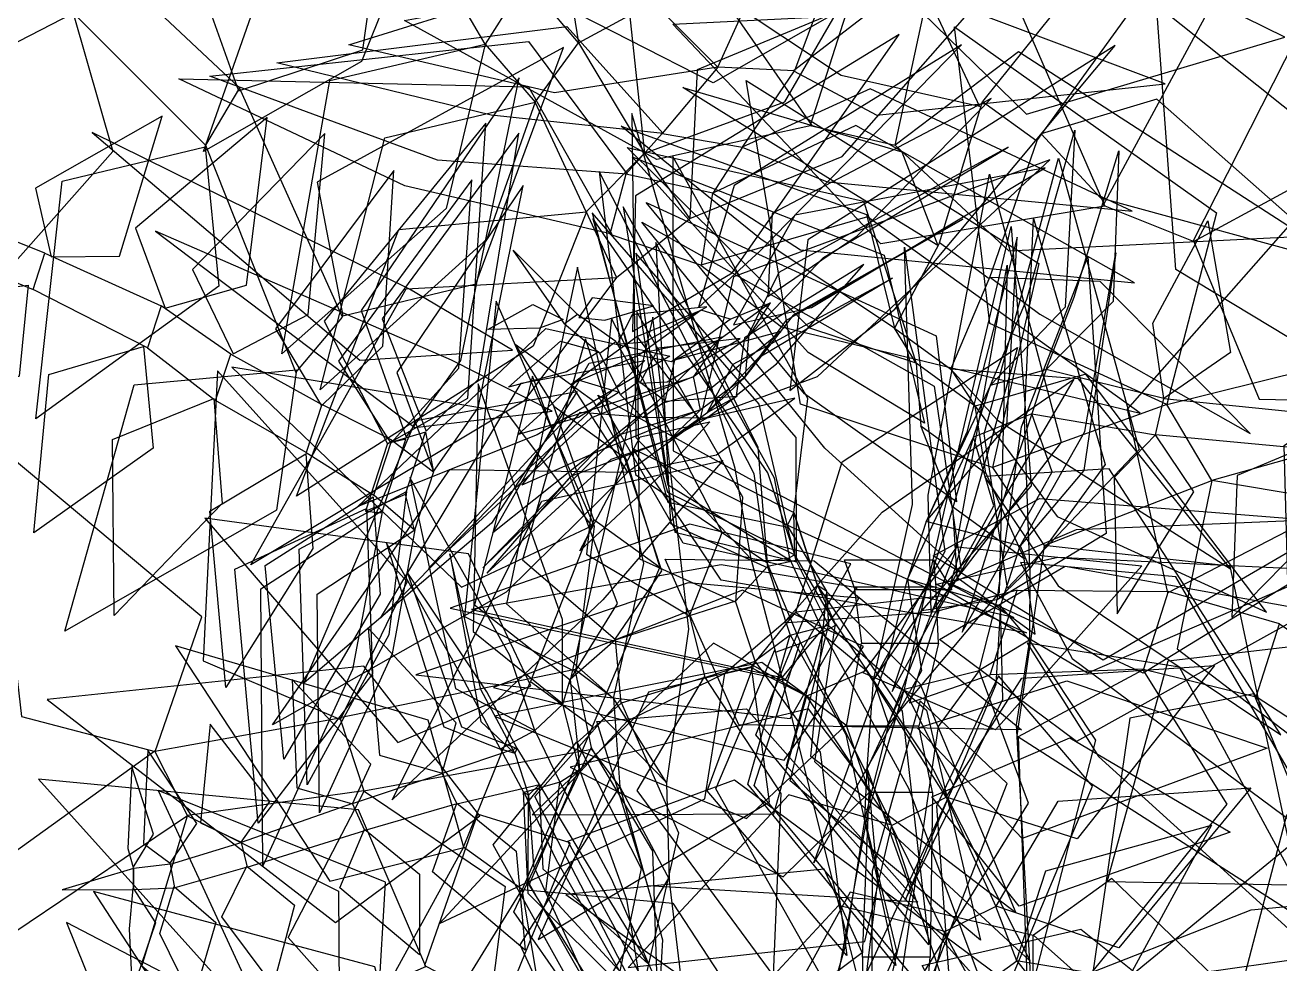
# Model space of a CAD drawing. Extents: x -0.264 to 0.275, y -0.288 to 0.275.
# Drawn here: x -0.00277 to 0.00411, y -0.0048 to 0.00036 of the extents above; entities that cross this region are included whole.
import ezdxf

# ---------------------------------------------------------------- set-up
doc = ezdxf.new("R2010")
doc.units = 0
doc.linetypes.add('LEAF_G', pattern=[10000, 10000, 0])
doc.layers.get('0').update_dxf_attribs({"linetype": 'CONTINUOUS'})

# ---------------------------------------------------------------- blocks, each defined once
blk = doc.blocks.new('12ZPLT15_LEAF')
at = {"color": 3, "linetype": 'BYBLOCK'}
blk.add_3dface([(-0.0308, 0.0192, 238.5559), (-0.6565, -0.157, 239.154), (0.0133, 0.0192, 240.7128), (0.6002, -0.157, 239.1074)], dxfattribs=at)
at = {"color": 3, "linetype": 'LEAF_G'}
blk.add_3dface([(-0.0308, 0.0192, 238.1157), (-0.6475, -0.201, 237.2794), (0.0133, 0.0192, 235.9588), (0.63, -0.201, 237.4114)], dxfattribs=at)

msp = doc.modelspace()

# ---------------------------------------------------------------- linework, layer by layer
at = {"color": 3, "linetype": 'LEAF_G'}
for points in [[(-0.0000267, 0.0006034, 0.0046389), (-0.0002496, 0.0002521, 0.0047047), (-0.0006295, 0.0009055, 0.0056209), (-0.0003953, 0.0011639, 0.005547)], [(0.0024813, -0.0000624, 0.0137011), (0.0027798, -0.0002793, 0.0136578), (0.0035817, 0.0008318, 0.0147878), (0.0033378, 0.001009, 0.014816)], [(0.0031434, -0.0006319, 0.000956), (0.0036362, -0.0008299, 0.000956), (0.0044318, 0.0007401, 0.0016953), (0.0039688, 0.0008955, 0.0016953)], [(-0.0015978, 0.0000125, 0.0017797), (-0.0017834, -0.0003033, 0.0017797), (-0.0025096, 0.000424, 0.002523), (-0.002399, 0.0007642, 0.002523)], [(0.000026, -0.0000661, 0.0036373), (0.0002626, 0.0002595, 0.0036373), (-0.0000267, 0.0006034, 0.0046389), (-0.0002496, 0.0002521, 0.0047047)], [(0.0014481, 0.0001061, 0.0075001), (0.0010273, 0.0001259, 0.0075001), (0.0012073, 0.0005208, 0.0087892), (0.0016033, 0.0005208, 0.0087892)], [(0.0015354, -0.000194, 0.0006155), (0.0020006, -0.0003036, 0.0006155), (0.0021581, 0.000426, 0.0016606), (0.0017445, 0.0004617, 0.0016606)], [(0.0006249, -0.0003468, 0.0025024), (0.0003062, -0.0006691, 0.0024034), (0.000026, -0.0000661, 0.0036373), (0.0002626, 0.0002595, 0.0036373)], [(0.0007225, -0.0002378, 0.0059742), (0.0011633, -0.0003132, 0.0059742), (0.0014481, 0.0001061, 0.0075001), (0.0010273, 0.0001259, 0.0075001)], [(-0.0012886, -0.0015515, 0.0008017), (-0.0010325, -0.0012464, 0.0008017), (-0.0015978, 0.0000125, 0.0017797), (-0.0017834, -0.0003033, 0.0017797)], [(0.0025177, -0.0010366, 0.0118716), (0.0022445, -0.000838, 0.0119546), (0.0024813, -0.0000624, 0.0137011), (0.0027798, -0.0002793, 0.0136578)], [(0.0010004, -0.0005669, 0.0043354), (0.0005234, -0.0004619, 0.0043354), (0.0007225, -0.0002378, 0.0059742), (0.0011633, -0.0003132, 0.0059742)], [(0.0004711, -0.0010301, 0.0011026), (0.0008752, -0.0007048, 0.0012166), (0.0006249, -0.0003468, 0.0025024), (0.0003062, -0.0006691, 0.0024034)], [(0.0004349, -0.0007922, 0.0025941), (0.0009381, -0.000962, 0.0025941), (0.0010004, -0.0005669, 0.0043354), (0.0005234, -0.0004619, 0.0043354)], [(-0.0027307, -0.001095, 0.011427), (-0.0026662, -0.0008965, 0.011427), (-0.0035684, -0.000533, 0.0118622), (-0.0036318, -0.0007279, 0.0118622)], [(0.0002573, -0.0012324, 0.0203616), (0.000187, -0.0012835, 0.0203616), (-0.0000947, -0.0008799, 0.0207805), (0.0002573, -0.0012324, 0.0203616)], [(0.0019975, -0.0013081, 0.0102749), (0.0023071, -0.001533, 0.0101733), (0.0025177, -0.0010366, 0.0118716), (0.0022445, -0.000838, 0.0119546)], [(-0.0020275, -0.0011845, 0.0108081), (-0.0021024, -0.0014149, 0.0108081), (-0.0027307, -0.001095, 0.011427), (-0.0026662, -0.0008965, 0.011427)], [(0.0007745, -0.0014901, 0.0117848), (0.0010948, -0.0012573, 0.0117848), (0.0013174, -0.0011676, 0.0133067), (0.0010359, -0.001372, 0.0133067)], [(0.0013174, -0.0011676, 0.0133067), (0.0010359, -0.001372, 0.0133067), (0.000895, -0.0015728, 0.0148589), (0.0011955, -0.0013544, 0.0148589)], [(-0.0017283, -0.001704, 0.0101806), (-0.0016456, -0.0014496, 0.0101806), (-0.0020275, -0.0011845, 0.0108081), (-0.0021024, -0.0014149, 0.0108081)], [(0.00038, -0.001445, 0.0199819), (0.0004679, -0.0013811, 0.0199819), (0.0002573, -0.0012324, 0.0203616), (0.000187, -0.0012835, 0.0203616)], [(0.0002222, -0.0016156, 0.0074758), (0.000584, -0.0013527, 0.0074758), (0.0009357, -0.0012081, 0.010082), (0.0005949, -0.0014557, 0.010082)], [(0.0009357, -0.0012081, 0.010082), (0.0005949, -0.0014557, 0.010082), (0.0007745, -0.0014901, 0.0117848), (0.0010948, -0.0012573, 0.0117848)], [(0.0024407, -0.0017351, 0.0085502), (0.0021157, -0.001499, 0.0084235), (0.0019975, -0.0013081, 0.0102749), (0.0023071, -0.001533, 0.0101733)], [(0.0009289, -0.0018106, 0.0053394), (0.0005338, -0.0020977, 0.0053394), (0.0002222, -0.0016156, 0.0074758), (0.000584, -0.0013527, 0.0074758)], [(0.000895, -0.0015728, 0.0148589), (0.0011955, -0.0013544, 0.0148589), (0.0011774, -0.0015772, 0.0163552), (0.0009324, -0.0017552, 0.0163552)], [(0.0003454, -0.0017088, 0.0024456), (-0.0000843, -0.0013966, 0.0024456), (0.0001283, -0.0017357, 0.0042901), (0.0005234, -0.0020228, 0.0042901)], [(0.0005947, -0.0015998, 0.0195838), (0.0004942, -0.0016728, 0.0195838), (0.00038, -0.001445, 0.0199819), (0.0004679, -0.0013811, 0.0199819)], [(-0.0011456, -0.0017258, 0.0090316), (-0.0012316, -0.0019905, 0.0090316), (-0.0017283, -0.001704, 0.0101806), (-0.0016456, -0.0014496, 0.0101806)], [(0.0021419, -0.0018444, 0.0068421), (0.0024992, -0.0021039, 0.006913), (0.0024407, -0.0017351, 0.0085502), (0.0021157, -0.001499, 0.0084235)], [(0.0037389, -0.0021436, 0.0034111), (0.0034926, -0.0017257, 0.0033539), (0.0043978, -0.0015015, 0.0045365), (0.0046018, -0.0018995, 0.0045365)], [(0.0011774, -0.0015772, 0.0163552), (0.0009324, -0.0017552, 0.0163552), (0.0007617, -0.001921, 0.0173749), (0.0009727, -0.0017677, 0.0173749)], [(0.0024315, -0.0019056, 0.013584), (0.0025243, -0.0016201, 0.0135435), (0.0028305, -0.0015336, 0.0147185), (0.002751, -0.0017783, 0.0147618)], [(0.0028305, -0.0015336, 0.0147185), (0.002751, -0.0017783, 0.0147618), (0.0034299, -0.0018926, 0.015638), (0.0034761, -0.0016929, 0.015638)], [(0.0006138, -0.0017985, 0.0190799), (0.0007394, -0.0017073, 0.0190799), (0.0005947, -0.0015998, 0.0195838), (0.0004942, -0.0016728, 0.0195838)], [(0.0021716, -0.0023678, 0.0122459), (0.0020683, -0.0026858, 0.0122459), (0.0024315, -0.0019056, 0.013584), (0.0025243, -0.0016201, 0.0135435)], [(0.0010205, -0.0020032, 0.0031369), (0.0014501, -0.0016911, 0.0031369), (0.0009289, -0.0018106, 0.0053394), (0.0005338, -0.0020977, 0.0053394)], [(0.0011338, -0.0016814, 0.0183282), (0.000968, -0.0018019, 0.0183282), (0.0006138, -0.0017985, 0.0190799), (0.0007394, -0.0017073, 0.0190799)], [(0.0007617, -0.001921, 0.0173749), (0.0009727, -0.0017677, 0.0173749), (0.0011338, -0.0016814, 0.0183282), (0.000968, -0.0018019, 0.0183282)], [(0.0034299, -0.0018926, 0.015638), (0.0034761, -0.0016929, 0.015638), (0.0043143, -0.0017796, 0.0162108), (0.0042322, -0.0019675, 0.0162108)], [(-0.00086, -0.0022238, 0.0077997), (-0.0007621, -0.0019226, 0.0077997), (-0.0011456, -0.0017258, 0.0090316), (-0.0012316, -0.0019905, 0.0090316)], [(0.0001283, -0.0017357, 0.0042901), (0.0005234, -0.0020228, 0.0042901), (0.000709, -0.0026215, 0.0059753), (0.0003472, -0.0023586, 0.0059753)], [(0.0025349, -0.0020727, 0.0021807), (0.0028192, -0.0025001, 0.0023168), (0.0037389, -0.0021436, 0.0034111), (0.0034926, -0.0017257, 0.0033539)], [(0.0027086, -0.0025728, 0.005036), (0.0023169, -0.0022883, 0.0051001), (0.0021419, -0.0018444, 0.0068421), (0.0024992, -0.0021039, 0.006913)], [(-0.0007851, -0.0019402, 0.0040119), (-0.0009058, -0.0023118, 0.0040119), (-0.0006862, -0.0022191, 0.0051489), (-0.0005757, -0.0018789, 0.0051489)], [(-0.0008164, -0.0023204, 0.0024603), (-0.0006851, -0.0019163, 0.0024603), (-0.0007851, -0.0019402, 0.0040119), (-0.0009058, -0.0023118, 0.0040119)], [(-0.0005323, -0.0020953, 0.0063941), (-0.0006365, -0.0024158, 0.0063941), (-0.00086, -0.0022238, 0.0077997), (-0.0007621, -0.0019226, 0.0077997)], [(-0.0006862, -0.0022191, 0.0051489), (-0.0005757, -0.0018789, 0.0051489), (-0.0005323, -0.0020953, 0.0063941), (-0.0006365, -0.0024158, 0.0063941)], [(0.001575, -0.0027205, 0.0075048), (0.0014448, -0.0023199, 0.0075048), (0.001408, -0.0023899, 0.0085444), (0.001625, -0.002751, 0.0085444)], [(0.0016761, -0.0029379, 0.0066009), (0.001451, -0.0025514, 0.0066009), (0.0014448, -0.0023199, 0.0075048), (0.001575, -0.0027205, 0.0075048)], [(0.00234, -0.0026742, 0.0034533), (0.0027697, -0.0029864, 0.0034533), (0.0027086, -0.0025728, 0.005036), (0.0023169, -0.0022883, 0.0051001)], [(0.000709, -0.0026215, 0.0059753), (0.0003472, -0.0023586, 0.0059753), (-0.0000002, -0.0032461, 0.0072668), (0.0003406, -0.0034937, 0.0072668)], [(0.001408, -0.0023899, 0.0085444), (0.001625, -0.002751, 0.0085444), (0.0016349, -0.0029369, 0.0094783), (0.001458, -0.0025826, 0.0094783)], [(0.0025801, -0.0028314, 0.0107184), (0.002687, -0.0025023, 0.0107535), (0.0021716, -0.0023678, 0.0122459), (0.0020683, -0.0026858, 0.0122459)], [(0.0027397, -0.0026272, 0.0095679), (0.0027384, -0.0030203, 0.0095201), (0.0025801, -0.0028314, 0.0107184), (0.002687, -0.0025023, 0.0107535)], [(0.0013001, -0.0026166, 0.0103675), (0.0014248, -0.0029924, 0.0103675), (0.0012329, -0.0031359, 0.0113908), (0.0011249, -0.0028052, 0.0113908)], [(0.0012098, -0.0025716, 0.0036122), (0.0013448, -0.0030853, 0.0036122), (0.0014827, -0.0030374, 0.0047248), (0.0012952, -0.0025865, 0.0047248)], [(0.0014827, -0.0030374, 0.0047248), (0.0012952, -0.0025865, 0.0047248), (0.0014199, -0.0025672, 0.0056422), (0.001606, -0.0029739, 0.0056422)], [(0.0016349, -0.0029369, 0.0094783), (0.001458, -0.0025826, 0.0094783), (0.0013001, -0.0026166, 0.0103675), (0.0014248, -0.0029924, 0.0103675)], [(0.0014199, -0.0025672, 0.0056422), (0.001606, -0.0029739, 0.0056422), (0.0016761, -0.0029379, 0.0066009), (0.001451, -0.0025514, 0.0066009)], [(0.0017232, -0.0025796, 0.0051901), (0.0022116, -0.0025796, 0.0051901), (0.0022242, -0.0027299, 0.0073659), (0.001777, -0.0027299, 0.0073659)], [(0.0023124, -0.0027443, 0.003713), (0.0017813, -0.0027443, 0.003713), (0.0017232, -0.0025796, 0.0051901), (0.0022116, -0.0025796, 0.0051901)], [(0.002463, -0.0031859, 0.0081955), (0.002561, -0.0027981, 0.0083276), (0.0027397, -0.0026272, 0.0095679), (0.0027384, -0.0030203, 0.0095201)], [(0.0022242, -0.0027299, 0.0073659), (0.001777, -0.0027299, 0.0073659), (0.0018172, -0.0030359, 0.0095797), (0.0022385, -0.0030359, 0.0095797)], [(0.0022411, -0.0028588, 0.0013656), (0.0020791, -0.0033646, 0.0013656), (0.0025224, -0.0032099, 0.0031337), (0.0026713, -0.0027448, 0.0031337)], [(0.0025224, -0.0032099, 0.0031337), (0.0026713, -0.0027448, 0.0031337), (0.0034998, -0.0027531, 0.0046076), (0.0033635, -0.003179, 0.0046076)], [(0.0034998, -0.0027531, 0.0046076), (0.0033635, -0.003179, 0.0046076), (0.0039821, -0.0033311, 0.0055988), (0.0041106, -0.0029299, 0.0055988)], [(0.0012329, -0.0031359, 0.0113908), (0.0011249, -0.0028052, 0.0113908), (0.0008729, -0.0028871, 0.0121831), (0.0009563, -0.0032248, 0.0121831)], [(0.0021467, -0.0028587, 0.0063992), (0.0020499, -0.0032884, 0.0064766), (0.002463, -0.0031859, 0.0081955), (0.002561, -0.0027981, 0.0083276)], [(0.0008729, -0.0028871, 0.0121831), (0.0009563, -0.0032248, 0.0121831), (0.0004973, -0.0033651, 0.0130665), (0.0004659, -0.0030187, 0.0130665)], [(0.0013893, -0.002927, 0.0023651), (0.0010669, -0.0032037, 0.0023651), (0.001209, -0.0031698, 0.0035224), (0.0014557, -0.0028668, 0.0035224)], [(0.001209, -0.0031698, 0.0035224), (0.0014557, -0.0028668, 0.0035224), (0.0018445, -0.0031861, 0.0045945), (0.0015154, -0.0033266, 0.0045945)], [(0.0018482, -0.0037254, 0.0048586), (0.0018818, -0.0032394, 0.0048931), (0.0021467, -0.0028587, 0.0063992), (0.0020499, -0.0032884, 0.0064766)], [(0.0039821, -0.0033311, 0.0055988), (0.0041106, -0.0029299, 0.0055988), (0.0050389, -0.0035642, 0.0063192), (0.0049182, -0.0039413, 0.0063192)], [(0.0004973, -0.0033651, 0.0130665), (0.0004659, -0.0030187, 0.0130665), (0.0002173, -0.003236, 0.0138644), (0.0002558, -0.0035817, 0.0138644)], [(0.0018172, -0.0030359, 0.0095797), (0.0022385, -0.0030359, 0.0095797), (0.0021309, -0.003493, 0.0112355), (0.0017349, -0.003493, 0.0112355)], [(0.000336, -0.0036192, 0.0043888), (0.0002452, -0.0031812, 0.0043888), (-0.0010466, -0.0034466, 0.0054946), (-0.0009147, -0.0038467, 0.0054946)], [(0.0002173, -0.003236, 0.0138644), (0.0002558, -0.0035817, 0.0138644), (0.0002684, -0.0037307, 0.0145898), (0.0001768, -0.0033707, 0.0145898)], [(0.0004546, -0.0033386, 0.0029249), (0.0004903, -0.0038257, 0.0029249), (0.000336, -0.0036192, 0.0043888), (0.0002452, -0.0031812, 0.0043888)], [(0.0018445, -0.0031861, 0.0045945), (0.0015154, -0.0033266, 0.0045945), (0.0019817, -0.0040367, 0.0054427), (0.0022812, -0.0038822, 0.0054427)], [(-0.0000002, -0.0032461, 0.0072668), (0.0003406, -0.0034937, 0.0072668), (-0.0000468, -0.0043893, 0.0083601), (-0.0003672, -0.0041565, 0.0083601)], [(0.0019654, -0.0034819, 0.0031094), (0.0018347, -0.0039966, 0.0031094), (0.0018482, -0.0037254, 0.0048586), (0.0018818, -0.0032394, 0.0048931)], [(0.0002684, -0.0037307, 0.0145898), (0.0001768, -0.0033707, 0.0145898), (0.0000227, -0.0035153, 0.0155038), (0.0001601, -0.0037996, 0.0155038)], [(0.0007621, -0.0043354, 0.0011193), (0.0007487, -0.0038044, 0.0011193), (0.0004546, -0.0033386, 0.0029249), (0.0004903, -0.0038257, 0.0029249)], [(-0.0010466, -0.0034466, 0.0054946), (-0.0009147, -0.0038467, 0.0054946), (-0.001883, -0.0039824, 0.005966), (-0.0020614, -0.0036288, 0.005966)], [(0.0021309, -0.003493, 0.0112355), (0.0017349, -0.003493, 0.0112355), (0.0018587, -0.0038543, 0.0127558), (0.0022065, -0.0038543, 0.0127558)], [(0.0000227, -0.0035153, 0.0155038), (0.0001601, -0.0037996, 0.0155038), (-0.0000362, -0.0038567, 0.016449), (-0.0001656, -0.0036169, 0.016449)], [(-0.001883, -0.0039824, 0.005966), (-0.0020614, -0.0036288, 0.005966), (-0.0032751, -0.0045036, 0.006168), (-0.0031174, -0.0048137, 0.006168)], [(0.0000495, -0.0038133, 0.0184131), (-0.0000733, -0.0036132, 0.0184131), (-0.0004842, -0.0037525, 0.0191883), (-0.0004037, -0.0039185, 0.0191883)], [(-0.0000362, -0.0038567, 0.016449), (-0.0001656, -0.0036169, 0.016449), (-0.0000855, -0.0036413, 0.0174076), (-0.0000106, -0.0038716, 0.0174076)], [(-0.0000855, -0.0036413, 0.0174076), (-0.0000106, -0.0038716, 0.0174076), (0.0000495, -0.0038133, 0.0184131), (-0.0000733, -0.0036132, 0.0184131)], [(-0.0004842, -0.0037525, 0.0191883), (-0.0004037, -0.0039185, 0.0191883), (-0.0009099, -0.0040653, 0.0196272), (-0.0009776, -0.0039159, 0.0196272)], [(0.0018587, -0.0038543, 0.0127558), (0.0022065, -0.0038543, 0.0127558), (0.0021931, -0.0047601, 0.014302), (0.0018216, -0.0047601, 0.014302)], [(-0.0009099, -0.0040653, 0.0196272), (-0.0009776, -0.0039159, 0.0196272), (-0.0015875, -0.0041306, 0.0196852), (-0.0015546, -0.0042664, 0.0196852)], [(0.0019817, -0.0040367, 0.0054427), (0.0022812, -0.0038822, 0.0054427), (0.0025532, -0.0044828, 0.0061317), (0.0022689, -0.0046225, 0.0061317)], [(0.0002168, -0.0041323, 0.0008532), (-0.0002904, -0.0039747, 0.0008532), (-0.0005816, -0.0048063, 0.002221), (-0.0001467, -0.0050283, 0.002221)], [(-0.0015875, -0.0041306, 0.0196852), (-0.0015546, -0.0042664, 0.0196852), (-0.001953, -0.00438, 0.0194533), (-0.0019768, -0.0042502, 0.0194533)], [(-0.0000468, -0.0043893, 0.0083601), (-0.0003672, -0.0041565, 0.0083601), (-0.0008428, -0.0050218, 0.0093142), (-0.0005614, -0.0052263, 0.0093142)], [(-0.001953, -0.00438, 0.0194533), (-0.0019768, -0.0042502, 0.0194533), (-0.0021799, -0.0042731, 0.0189879), (-0.0021787, -0.0043896, 0.0189879)], [(-0.0021787, -0.0043896, 0.0189879), (-0.0021799, -0.0042731, 0.0189879), (-0.0025709, -0.0043901, 0.0183453), (-0.0021787, -0.0043896, 0.0189879)], [(0.0031903, -0.0043279, 0.0014376), (0.0027607, -0.0046401, 0.0014376), (0.0037438, -0.0055126, 0.0022493), (0.0041619, -0.0052602, 0.0022493)], [(0.0025532, -0.0044828, 0.0061317), (0.0022689, -0.0046225, 0.0061317), (0.0024432, -0.0049441, 0.0067673), (0.0026683, -0.0047805, 0.0067673)], [(0.0021931, -0.0047601, 0.014302), (0.0018216, -0.0047601, 0.014302), (0.001823, -0.0055755, 0.0153908), (0.0021258, -0.0055755, 0.0153908)], [(0.0024432, -0.0049441, 0.0067673), (0.0026683, -0.0047805, 0.0067673), (0.0030334, -0.0052412, 0.0074712), (0.002756, -0.0053481, 0.0074712)]]:
    msp.add_3dface(points, dxfattribs=at)

# ---------------------------------------------------------------- block references
at = {"color": 0, "linetype": 'BYBLOCK', "extrusion": (-0.24608, -0.96925, 0), "xscale": 0.0012065, "yscale": 0.0012065, "zscale": 0.0012065, "rotation": 79.27519006751531}
msp.add_blockref('12ZPLT15_LEAF', (0.0027914, 0.0031416, -0.2843954), dxfattribs=at)
at = {"color": 0, "linetype": 'BYBLOCK', "extrusion": (-0.11311, -0.91771, 0.380807), "xscale": 0.0012065, "yscale": 0.0012065, "zscale": 0.0012065, "rotation": 63.45720947189999}
msp.add_blockref('12ZPLT15_LEAF', (0.0025697, 0.0002076, -0.2844258), dxfattribs=at)
at = {"color": 0, "linetype": 'BYBLOCK', "extrusion": (-0.06879, -0.995132, -0.070567), "xscale": 0.0011094861111111, "yscale": 0.0011094861111111, "zscale": 0.0011094861111111, "rotation": 82.13985212766615}
msp.add_blockref('12ZPLT15_LEAF', (0.0021265, 0.0051307, -0.2614372), dxfattribs=at)
at = {"color": 0, "linetype": 'BYBLOCK', "extrusion": (-0.104479, -0.985727, 0.132007), "xscale": 0.0011094861111111, "yscale": 0.0011094861111111, "zscale": 0.0011094861111111, "rotation": 52.88951280136465}
msp.add_blockref('12ZPLT15_LEAF', (0.0029299, 0.0027759, -0.2613533), dxfattribs=at)
at = {"color": 0, "linetype": 'BYBLOCK', "extrusion": (-0.21645, -0.960823, 0.173112), "xscale": 0.001016, "yscale": 0.001016, "zscale": 0.001016, "rotation": 70.41219156602742}
msp.add_blockref('12ZPLT15_LEAF', (0.0027514, 0.0059244, -0.2385357), dxfattribs=at)
at = {"color": 0, "linetype": 'BYBLOCK', "extrusion": (0.535362, -0.8048, 0.256287), "xscale": 0.0012065, "yscale": 0.0012065, "zscale": 0.0012065, "rotation": 10.46361809917922}
msp.add_blockref('12ZPLT15_LEAF', (0.0010033, 0.0012897, -0.2837025), dxfattribs=at)
at = {"color": 0, "linetype": 'BYBLOCK', "extrusion": (-0.30278, -0.945657, -0.118562), "xscale": 0.001016, "yscale": 0.001016, "zscale": 0.001016, "rotation": 19.28134205861216}
msp.add_blockref('12ZPLT15_LEAF', (0.0042086, 0.0047876, -0.2409245), dxfattribs=at)
at = {"color": 0, "linetype": 'BYBLOCK', "extrusion": (0.504318, -0.855526, 0.117211), "xscale": 0.0011094861111111, "yscale": 0.0011094861111111, "zscale": 0.0011094861111111, "rotation": 12.91357229008764}
msp.add_blockref('12ZPLT15_LEAF', (0.0021704, 0.0029355, -0.2605551), dxfattribs=at)
at = {"color": 0, "linetype": 'BYBLOCK', "extrusion": (0.456071, -0.889943, 0), "xscale": 0.001016, "yscale": 0.001016, "zscale": 0.001016, "rotation": 17.93208559770289}
msp.add_blockref('12ZPLT15_LEAF', (0.0032647, 0.0045275, -0.2385836), dxfattribs=at)
at = {"color": 0, "linetype": 'BYBLOCK', "extrusion": (-0.003333, -0.992695, -0.120604), "xscale": 0.0008995833333333, "yscale": 0.0008995833333333, "zscale": 0.0008995833333333, "rotation": 67.28687553938194}
msp.add_blockref('12ZPLT15_LEAF', (0.0027751, 0.0098327, -0.2127599), dxfattribs=at)
at = {"color": 0, "linetype": 'BYBLOCK', "extrusion": (0.680749, -0.732517, 0), "xscale": 0.0012065, "yscale": 0.0012065, "zscale": 0.0012065, "rotation": 64.22111586686535}
msp.add_blockref('12ZPLT15_LEAF', (-0.0000332, 0.0034767, -0.2837372), dxfattribs=at)
at = {"color": 0, "linetype": 'BYBLOCK', "extrusion": (-0.232664, -0.920608, -0.313605), "xscale": 0.0009569097222222, "yscale": 0.0009569097222222, "zscale": 0.0009569097222222, "rotation": 60.90958135490514}
msp.add_blockref('12ZPLT15_LEAF', (0.0031989, 0.0085782, -0.2284867), dxfattribs=at)
at = {"color": 0, "linetype": 'BYBLOCK', "extrusion": (-0.459202, -0.833971, -0.305985), "xscale": 0.0009569097222222, "yscale": 0.0009569097222222, "zscale": 0.0009569097222222, "rotation": 15.74060417724317}
msp.add_blockref('12ZPLT15_LEAF', (0.0051092, 0.0055662, -0.2290306), dxfattribs=at)
at = {"color": 0, "linetype": 'BYBLOCK', "extrusion": (0.720669, -0.680729, -0.131318), "xscale": 0.0011094861111111, "yscale": 0.0011094861111111, "zscale": 0.0011094861111111, "rotation": 59.08874466403871}
msp.add_blockref('12ZPLT15_LEAF', (-0.0000025, 0.0055014, -0.2616315), dxfattribs=at)
at = {"color": 0, "linetype": 'BYBLOCK', "extrusion": (-0.307434, -0.946184, -0.101094), "xscale": 0.0007902222222222, "yscale": 0.0007902222222222, "zscale": 0.0007902222222222, "rotation": 86.51571181918514}
msp.add_blockref('12ZPLT15_LEAF', (0.0033454, 0.0108784, -0.1877099), dxfattribs=at)
at = {"color": 0, "linetype": 'BYBLOCK', "extrusion": (-0.309017, -0.951057, 0), "xscale": 0.00075961875, "yscale": 0.00075961875, "zscale": 0.00075961875, "rotation": 101.8253527625585}
msp.add_blockref('12ZPLT15_LEAF', (0.0028065, 0.0122718, -0.1792963), dxfattribs=at)
at = {"color": 0, "linetype": 'BYBLOCK', "extrusion": (-0.57745, -0.78118, -0.237296), "xscale": 0.0008995833333333, "yscale": 0.0008995833333333, "zscale": 0.0008995833333333, "rotation": 9.073295323595385}
msp.add_blockref('12ZPLT15_LEAF', (0.0062636, 0.0061762, -0.2158337), dxfattribs=at)
at = {"color": 0, "linetype": 'BYBLOCK', "extrusion": (-0.623652, -0.770012, -0.134681), "xscale": 0.0008875888888889, "yscale": 0.0008875888888889, "zscale": 0.0008875888888889, "rotation": 36.60721992809563}
msp.add_blockref('12ZPLT15_LEAF', (0.002968, 0.0036982, -0.2105289), dxfattribs=at)
at = {"color": 0, "linetype": 'BYBLOCK', "extrusion": (0.737056, -0.656987, 0.158485), "xscale": 0.001016, "yscale": 0.001016, "zscale": 0.001016, "rotation": 58.59328261426197}
msp.add_blockref('12ZPLT15_LEAF', (0.000107, 0.0063235, -0.2380459), dxfattribs=at)
at = {"color": 0, "linetype": 'BYBLOCK', "extrusion": (-0.765801, -0.556387, -0.322464), "xscale": 0.0012065, "yscale": 0.0012065, "zscale": 0.0012065, "rotation": 346.7886705129242}
msp.add_blockref('12ZPLT15_LEAF', (0.0054074, 0.0014541, -0.2877989), dxfattribs=at)
at = {"color": 0, "linetype": 'BYBLOCK', "extrusion": (-0.306243, -0.942519, 0.13369), "xscale": 0.0006879166666667, "yscale": 0.0006879166666667, "zscale": 0.0006879166666667, "rotation": 76.03008536674707}
msp.add_blockref('12ZPLT15_LEAF', (0.0029193, 0.0133376, -0.1612391), dxfattribs=at)
at = {"color": 0, "linetype": 'BYBLOCK', "extrusion": (-0.758832, -0.651287, 0), "xscale": 0.0009652, "yscale": 0.0009652, "zscale": 0.0009652, "rotation": 60.25333683869708}
msp.add_blockref('12ZPLT15_LEAF', (0.0031567, 0.0023817, -0.2289772), dxfattribs=at)
at = {"color": 0, "linetype": 'BYBLOCK', "extrusion": (-0.304735, -0.937878, 0.165897), "xscale": 0.0005926666666667, "yscale": 0.0005926666666667, "zscale": 0.0005926666666667, "rotation": 73.77639146765914}
msp.add_blockref('12ZPLT15_LEAF', (0.0031819, 0.014432, -0.1381057), dxfattribs=at)
at = {"color": 0, "linetype": 'BYBLOCK', "extrusion": (0.771565, -0.560575, 0.300738), "xscale": 0.0009569097222222, "yscale": 0.0009569097222222, "zscale": 0.0009569097222222, "rotation": 52.89817023215383}
msp.add_blockref('12ZPLT15_LEAF', (0.0000633, 0.0072662, -0.2228493), dxfattribs=at)
at = {"color": 0, "linetype": 'BYBLOCK', "extrusion": (0.781973, -0.568136, -0.256398), "xscale": 0.0008995833333333, "yscale": 0.0008995833333333, "zscale": 0.0008995833333333, "rotation": 66.88609342472685}
msp.add_blockref('12ZPLT15_LEAF', (0.0001426, 0.0105615, -0.2145342), dxfattribs=at)
at = {"color": 0, "linetype": 'BYBLOCK', "extrusion": (-0.224977, -0.974364, 0), "xscale": 0.0004656666666667, "yscale": 0.0004656666666667, "zscale": 0.0004656666666667, "rotation": 40.66030129406803}
msp.add_blockref('12ZPLT15_LEAF', (0.0037845, 0.0156406, -0.1100151), dxfattribs=at)
at = {"color": 0, "linetype": 'BYBLOCK', "extrusion": (0.918848, -0.36632, -0.146726), "xscale": 0.0012065, "yscale": 0.0012065, "zscale": 0.0012065, "rotation": 15.47534843625264}
msp.add_blockref('12ZPLT15_LEAF', (0.0006166, 0.0014459, -0.2843044), dxfattribs=at)
at = {"color": 0, "linetype": 'BYBLOCK', "extrusion": (-0.400424, -0.91633, 0), "xscale": 0.0004656666666667, "yscale": 0.0004656666666667, "zscale": 0.0004656666666667, "rotation": 13.20945946970952}
msp.add_blockref('12ZPLT15_LEAF', (0.0046819, 0.0162053, -0.1109793), dxfattribs=at)
at = {"color": 0, "linetype": 'BYBLOCK', "extrusion": (0.829242, -0.505433, -0.238527), "xscale": 0.0007902222222222, "yscale": 0.0007902222222222, "zscale": 0.0007902222222222, "rotation": 70.81222961267729}
msp.add_blockref('12ZPLT15_LEAF', (0.0004568, 0.0121888, -0.1887303), dxfattribs=at)
at = {"color": 0, "linetype": 'BYBLOCK', "extrusion": (0.920038, -0.319768, -0.22645), "xscale": 0.0012065, "yscale": 0.0012065, "zscale": 0.0012065, "rotation": 61.47248470813864}
msp.add_blockref('12ZPLT15_LEAF', (-0.0005638, 0.0027582, -0.2872236), dxfattribs=at)
at = {"color": 0, "linetype": 'BYBLOCK', "extrusion": (0.907173, -0.404269, -0.116634), "xscale": 0.0008440208333333, "yscale": 0.0008440208333333, "zscale": 0.0008440208333333, "rotation": 54.20687506043951}
msp.add_blockref('12ZPLT15_LEAF', (0.0009491, 0.0138861, -0.2002998), dxfattribs=at)
at = {"color": 0, "linetype": 'BYBLOCK', "extrusion": (-0.772321, -0.561124, 0.297758), "xscale": 0.0006321777777778, "yscale": 0.0006321777777778, "zscale": 0.0006321777777778, "rotation": 22.95709802978202}
msp.add_blockref('12ZPLT15_LEAF', (0.0054586, 0.0062167, -0.147908), dxfattribs=at)
at = {"color": 0, "linetype": 'BYBLOCK', "extrusion": (-0.88423, -0.45543, -0.103542), "xscale": 0.0007655277777778, "yscale": 0.0007655277777778, "zscale": 0.0007655277777778, "rotation": 19.31692221400462}
msp.add_blockref('12ZPLT15_LEAF', (0.004523, 0.0053985, -0.1830978), dxfattribs=at)
at = {"color": 0, "linetype": 'BYBLOCK', "extrusion": (-0.890653, -0.435974, 0.129091), "xscale": 0.0007196666666667, "yscale": 0.0007196666666667, "zscale": 0.0007196666666667, "rotation": 19.07007424709056}
msp.add_blockref('12ZPLT15_LEAF', (0.0051736, 0.0060974, -0.1708984), dxfattribs=at)
at = {"color": 0, "linetype": 'BYBLOCK', "extrusion": (-0.866102, -0.353909, -0.353009), "xscale": 0.0008128, "yscale": 0.0008128, "zscale": 0.0008128, "rotation": 13.40963383655327}
msp.add_blockref('12ZPLT15_LEAF', (0.0036803, 0.0041763, -0.1956333), dxfattribs=at)
at = {"color": 0, "linetype": 'BYBLOCK', "extrusion": (-0.945337, -0.22427, -0.236728), "xscale": 0.0012065, "yscale": 0.0012065, "zscale": 0.0012065, "rotation": 58.28620451028615}
msp.add_blockref('12ZPLT15_LEAF', (0.0054964, 0.0008734, -0.2891901), dxfattribs=at)
at = {"color": 0, "linetype": 'BYBLOCK', "extrusion": (0.956243, -0.229222, 0.181813), "xscale": 0.00108585, "yscale": 0.00108585, "zscale": 0.00108585, "rotation": 38.05574371026795}
msp.add_blockref('12ZPLT15_LEAF', (0.0002103, 0.00029, -0.2569328), dxfattribs=at)
at = {"color": 0, "linetype": 'BYBLOCK', "extrusion": (0.962157, -0.214945, -0.167488), "xscale": 0.0011094861111111, "yscale": 0.0011094861111111, "zscale": 0.0011094861111111, "rotation": 58.32776393982279}
msp.add_blockref('12ZPLT15_LEAF', (-0.000299, 0.0044429, -0.2643104), dxfattribs=at)
at = {"color": 0, "linetype": 'BYBLOCK', "extrusion": (-0.92644, -0.354768, 0.12589), "xscale": 0.0006752166666667, "yscale": 0.0006752166666667, "zscale": 0.0006752166666667, "rotation": 44.4250608720355}
msp.add_blockref('12ZPLT15_LEAF', (0.0060034, 0.0075052, -0.1607935), dxfattribs=at)
at = {"color": 0, "linetype": 'BYBLOCK', "extrusion": (-0.941767, -0.152074, 0.299914), "xscale": 0.0012065, "yscale": 0.0012065, "zscale": 0.0012065, "rotation": 57.07693429857342}
msp.add_blockref('12ZPLT15_LEAF', (0.0030805, 0.0039904, -0.2879685), dxfattribs=at)
at = {"color": 0, "linetype": 'BYBLOCK', "extrusion": (0.971706, -0.168671, -0.165344), "xscale": 0.001016, "yscale": 0.001016, "zscale": 0.001016, "rotation": 64.84910559218567}
msp.add_blockref('12ZPLT15_LEAF', (-0.0000789, 0.006072, -0.2421719), dxfattribs=at)
at = {"color": 0, "linetype": 'BYBLOCK', "extrusion": (-0.925481, -0.089205, 0.368139), "xscale": 0.0011094861111111, "yscale": 0.0011094861111111, "zscale": 0.0011094861111111, "rotation": 49.70718644426069}
msp.add_blockref('12ZPLT15_LEAF', (0.0027951, 0.0054974, -0.2641155), dxfattribs=at)
at = {"color": 0, "linetype": 'BYBLOCK', "extrusion": (0.977957, -0.08596, 0.190292), "xscale": 0.0009430631944444, "yscale": 0.0009430631944444, "zscale": 0.0009430631944444, "rotation": 18.62751665546447}
msp.add_blockref('12ZPLT15_LEAF', (0.0006459, 0.0012618, -0.2225834), dxfattribs=at)
at = {"color": 0, "linetype": 'BYBLOCK', "extrusion": (-0.987322, -0.092633, 0.128893), "xscale": 0.0009569097222222, "yscale": 0.0009569097222222, "zscale": 0.0009569097222222, "rotation": 37.82991196587849}
msp.add_blockref('12ZPLT15_LEAF', (0.0032473, 0.0097355, -0.2285591), dxfattribs=at)
at = {"color": 0, "linetype": 'BYBLOCK', "extrusion": (0.985027, -0.047026, -0.16586), "xscale": 0.0009569097222222, "yscale": 0.0009569097222222, "zscale": 0.0009569097222222, "rotation": 53.29862535827266}
msp.add_blockref('12ZPLT15_LEAF', (0.0002071, 0.0076051, -0.2280966), dxfattribs=at)
at = {"color": 0, "linetype": 'BYBLOCK', "extrusion": (-0.971155, -0.044736, 0.234217), "xscale": 0.001016, "yscale": 0.001016, "zscale": 0.001016, "rotation": 60.25149086036338}
msp.add_blockref('12ZPLT15_LEAF', (0.0028444, 0.0076279, -0.2422527), dxfattribs=at)
at = {"color": 0, "linetype": 'BYBLOCK', "extrusion": (0.656912, 0.724923, -0.207252), "xscale": 0.000809625, "yscale": 0.000809625, "zscale": 0.000809625, "rotation": 38.12844069847289}
msp.add_blockref('12ZPLT15_LEAF', (0.0011037, 0.0055534, -0.1937064), dxfattribs=at)
at = {"color": 0, "linetype": 'BYBLOCK', "extrusion": (0.308192, 0.948517, 0.073026), "xscale": 0.0008128, "yscale": 0.0008128, "zscale": 0.0008128, "rotation": 14.38302986714207}
msp.add_blockref('12ZPLT15_LEAF', (0.0025459, 0.0025299, -0.1937298), dxfattribs=at)
at = {"color": 0, "linetype": 'BYBLOCK', "extrusion": (0.529089, 0.834062, -0.156223), "xscale": 0.0009569097222222, "yscale": 0.0009569097222222, "zscale": 0.0009569097222222, "rotation": 41.51140519085612}
msp.add_blockref('12ZPLT15_LEAF', (0.00038, 0.004665, -0.228512), dxfattribs=at)
at = {"color": 0, "linetype": 'BYBLOCK', "extrusion": (0.587764, 0.809032, 0), "xscale": 0.0009144, "yscale": 0.0009144, "zscale": 0.0009144, "rotation": 48.08304670363599}
msp.add_blockref('12ZPLT15_LEAF', (-0.0000281, 0.0036465, -0.2177712), dxfattribs=at)
at = {"color": 0, "linetype": 'BYBLOCK', "extrusion": (0.499707, 0.841216, 0.206514), "xscale": 0.0008321145833333, "yscale": 0.0008321145833333, "zscale": 0.0008321145833333, "rotation": 13.53271831886389}
msp.add_blockref('12ZPLT15_LEAF', (0.001405, 0.0019301, -0.1989366), dxfattribs=at)
at = {"color": 0, "linetype": 'BYBLOCK', "extrusion": (0.686964, 0.694684, 0.213294), "xscale": 0.0010540118055556, "yscale": 0.0010540118055556, "zscale": 0.0010540118055556, "rotation": 43.5825027893686}
msp.add_blockref('12ZPLT15_LEAF', (-0.0006508, 0.0024114, -0.2507186), dxfattribs=at)
at = {"color": 0, "linetype": 'BYBLOCK', "extrusion": (0.760802, 0.612447, 0.214682), "xscale": 0.0012065, "yscale": 0.0012065, "zscale": 0.0012065, "rotation": 54.95498132351153}
msp.add_blockref('12ZPLT15_LEAF', (-0.0010575, 0.0011538, -0.2873223), dxfattribs=at)
at = {"color": 0, "linetype": 'BYBLOCK', "extrusion": (0.676143, 0.736771, 0), "xscale": 0.001016, "yscale": 0.001016, "zscale": 0.001016, "rotation": 58.02813427614385}
msp.add_blockref('12ZPLT15_LEAF', (-0.0012749, 0.007492, -0.2429716), dxfattribs=at)
at = {"color": 0, "linetype": 'BYBLOCK', "extrusion": (0.691828, 0.722062, 0), "xscale": 0.0012065, "yscale": 0.0012065, "zscale": 0.0012065, "rotation": 66.36511019242111}
msp.add_blockref('12ZPLT15_LEAF', (-0.0021326, 0.0031617, -0.2880242), dxfattribs=at)
at = {"color": 0, "linetype": 'BYBLOCK', "extrusion": (0.701123, 0.691837, -0.172591), "xscale": 0.0009569097222222, "yscale": 0.0009569097222222, "zscale": 0.0009569097222222, "rotation": 72.81838263428628}
msp.add_blockref('12ZPLT15_LEAF', (-0.0014712, 0.0098875, -0.23019), dxfattribs=at)
at = {"color": 0, "linetype": 'BYBLOCK', "extrusion": (0.636265, 0.744762, 0.201235), "xscale": 0.000904875, "yscale": 0.000904875, "zscale": 0.000904875, "rotation": 25.72716509511028}
msp.add_blockref('12ZPLT15_LEAF', (0.0000105, 0.0011351, -0.2172754), dxfattribs=at)
at = {"color": 0, "linetype": 'BYBLOCK', "extrusion": (0.306374, 0.942923, -0.130501), "xscale": 0.0009652, "yscale": 0.0009652, "zscale": 0.0009652, "rotation": 60.09770360445885}
msp.add_blockref('12ZPLT15_LEAF', (0.0000902, 0.0021776, -0.23258), dxfattribs=at)
at = {"color": 0, "linetype": 'BYBLOCK', "extrusion": (0.728052, 0.634696, 0.25904), "xscale": 0.0007902222222222, "yscale": 0.0007902222222222, "zscale": 0.0007902222222222, "rotation": 66.31655962756832}
msp.add_blockref('12ZPLT15_LEAF', (-0.0016864, 0.0128532, -0.1848242), dxfattribs=at)
at = {"color": 0, "linetype": 'BYBLOCK', "extrusion": (-0.244484, 0.937191, -0.248798), "xscale": 0.0012065, "yscale": 0.0012065, "zscale": 0.0012065, "rotation": 71.37567645005605}
msp.add_blockref('12ZPLT15_LEAF', (-0.000488, 0.0027579, -0.2914085), dxfattribs=at)
at = {"color": 0, "linetype": 'BYBLOCK', "extrusion": (0.610524, 0.742525, -0.275529), "xscale": 0.0004741333333333, "yscale": 0.0004741333333333, "zscale": 0.0004741333333333, "rotation": 5.990364599136128}
msp.add_blockref('12ZPLT15_LEAF', (0.0014656, 0.0103097, -0.1185381), dxfattribs=at)
at = {"color": 0, "linetype": 'BYBLOCK', "extrusion": (0.48957, 0.871964, 0), "xscale": 0.0005503333333333, "yscale": 0.0005503333333333, "zscale": 0.0005503333333333, "rotation": 7.773910575086896}
msp.add_blockref('12ZPLT15_LEAF', (0.0011816, 0.0107999, -0.1333112), dxfattribs=at)
at = {"color": 0, "linetype": 'BYBLOCK', "extrusion": (0.295976, 0.91092, -0.287442), "xscale": 0.0008875888888889, "yscale": 0.0008875888888889, "zscale": 0.0008875888888889, "rotation": 37.86220725127892}
msp.add_blockref('12ZPLT15_LEAF', (0.0001791, 0.0031991, -0.2148801), dxfattribs=at)
at = {"color": 0, "linetype": 'BYBLOCK', "extrusion": (0.400358, 0.916359, 0), "xscale": 0.000607695, "yscale": 0.000607695, "zscale": 0.000607695, "rotation": 26.91362838816688}
msp.add_blockref('12ZPLT15_LEAF', (0.0009375, 0.0101786, -0.1469502), dxfattribs=at)
at = {"color": 0, "linetype": 'BYBLOCK', "extrusion": (0.300797, 0.925757, -0.229117), "xscale": 0.0008128, "yscale": 0.0008128, "zscale": 0.0008128, "rotation": 53.75431850018863}
msp.add_blockref('12ZPLT15_LEAF', (-0.0000057, 0.0045518, -0.196979), dxfattribs=at)
at = {"color": 0, "linetype": 'BYBLOCK', "extrusion": (-0.882088, 0.464182, -0.08035), "xscale": 0.0012065, "yscale": 0.0012065, "zscale": 0.0012065, "rotation": 71.85811183998969}
msp.add_blockref('12ZPLT15_LEAF', (0.0013441, 0.0023986, -0.2885882), dxfattribs=at)
at = {"color": 0, "linetype": 'BYBLOCK', "extrusion": (0.792958, 0.576117, 0.198259), "xscale": 0.0008440208333333, "yscale": 0.0008440208333333, "zscale": 0.0008440208333333, "rotation": 85.79261516086639}
msp.add_blockref('12ZPLT15_LEAF', (-0.0017804, 0.0145966, -0.1982356), dxfattribs=at)
at = {"color": 0, "linetype": 'BYBLOCK', "extrusion": (0.809017, 0.587785, 0), "xscale": 0.0011094861111111, "yscale": 0.0011094861111111, "zscale": 0.0011094861111111, "rotation": 59.2428066263919}
msp.add_blockref('12ZPLT15_LEAF', (-0.001975, 0.0053579, -0.2649872), dxfattribs=at)
at = {"color": 0, "linetype": 'BYBLOCK', "extrusion": (-0.309017, 0.951057, 0), "xscale": 0.0009569097222222, "yscale": 0.0009569097222222, "zscale": 0.0009569097222222, "rotation": 48.8712667707382}
msp.add_blockref('12ZPLT15_LEAF', (-0.000624, 0.0075149, -0.2309293), dxfattribs=at)
at = {"color": 0, "linetype": 'BYBLOCK', "extrusion": (0.88241, 0.435058, -0.179104), "xscale": 0.0008995833333333, "yscale": 0.0008995833333333, "zscale": 0.0008995833333333, "rotation": 64.06227988853621}
msp.add_blockref('12ZPLT15_LEAF', (-0.0016216, 0.0116722, -0.2162858), dxfattribs=at)
at = {"color": 0, "linetype": 'BYBLOCK', "extrusion": (0.306899, 0.944538, 0.116883), "xscale": 0.0006321777777778, "yscale": 0.0006321777777778, "zscale": 0.0006321777777778, "rotation": 41.99648282158312}
msp.add_blockref('12ZPLT15_LEAF', (0.0005788, 0.009215, -0.1517434), dxfattribs=at)
at = {"color": 0, "linetype": 'BYBLOCK', "extrusion": (-0.375105, 0.896213, -0.236852), "xscale": 0.0011094861111111, "yscale": 0.0011094861111111, "zscale": 0.0011094861111111, "rotation": 64.38194057481361}
msp.add_blockref('12ZPLT15_LEAF', (-0.0001616, 0.0038425, -0.2685841), dxfattribs=at)
at = {"color": 0, "linetype": 'BYBLOCK', "extrusion": (0.307482, 0.946333, -0.099539), "xscale": 0.0007655277777778, "yscale": 0.0007655277777778, "zscale": 0.0007655277777778, "rotation": 59.78733639360234}
msp.add_blockref('12ZPLT15_LEAF', (-0.0001166, 0.0061473, -0.1854022), dxfattribs=at)
at = {"color": 0, "linetype": 'BYBLOCK', "extrusion": (0.301959, 0.929335, 0.212502), "xscale": 0.0007196666666667, "yscale": 0.0007196666666667, "zscale": 0.0007196666666667, "rotation": 44.99477001977236}
msp.add_blockref('12ZPLT15_LEAF', (0.0001562, 0.0080832, -0.1720534), dxfattribs=at)
at = {"color": 0, "linetype": 'BYBLOCK', "extrusion": (-0.510986, 0.844511, 0.160292), "xscale": 0.0009569097222222, "yscale": 0.0009569097222222, "zscale": 0.0009569097222222, "rotation": 54.00827907604034}
msp.add_blockref('12ZPLT15_LEAF', (0.0000671, 0.0089156, -0.2296511), dxfattribs=at)
at = {"color": 0, "linetype": 'BYBLOCK', "extrusion": (-0.407997, 0.884498, -0.226277), "xscale": 0.001016, "yscale": 0.001016, "zscale": 0.001016, "rotation": 64.55416175290362}
msp.add_blockref('12ZPLT15_LEAF', (-0.0001813, 0.004787, -0.2464984), dxfattribs=at)
at = {"color": 0, "linetype": 'BYBLOCK', "extrusion": (0.805803, 0.58545, -0.089043), "xscale": 0.0006879166666667, "yscale": 0.0006879166666667, "zscale": 0.0006879166666667, "rotation": 89.9429544991686}
msp.add_blockref('12ZPLT15_LEAF', (-0.0019548, 0.0163027, -0.1655392), dxfattribs=at)
at = {"color": 0, "linetype": 'BYBLOCK', "extrusion": (-0.496895, 0.844099, -0.201474), "xscale": 0.001016, "yscale": 0.001016, "zscale": 0.001016, "rotation": 65.57122840494065}
msp.add_blockref('12ZPLT15_LEAF', (0.0000749, 0.0058344, -0.2465661), dxfattribs=at)
at = {"color": 0, "linetype": 'BYBLOCK', "extrusion": (-0.906342, 0.418351, -0.059384), "xscale": 0.0011094861111111, "yscale": 0.0011094861111111, "zscale": 0.0011094861111111, "rotation": 72.42916529799241}
msp.add_blockref('12ZPLT15_LEAF', (0.0015815, 0.0042508, -0.2657739), dxfattribs=at)
at = {"color": 0, "linetype": 'BYBLOCK', "extrusion": (-0.307857, 0.928043, 0.209665), "xscale": 0.0008995833333333, "yscale": 0.0008995833333333, "zscale": 0.0008995833333333, "rotation": 58.69913012525871}
msp.add_blockref('12ZPLT15_LEAF', (-0.000381, 0.010806, -0.2152532), dxfattribs=at)
at = {"color": 0, "linetype": 'BYBLOCK', "extrusion": (0.704387, 0.709817, 0), "xscale": 0.0004656666666667, "yscale": 0.0004656666666667, "zscale": 0.0004656666666667, "rotation": 67.37668211251294}
msp.add_blockref('12ZPLT15_LEAF', (-0.0019676, 0.0183379, -0.1114826), dxfattribs=at)
at = {"color": 0, "linetype": 'BYBLOCK', "extrusion": (-0.442514, 0.881881, 0.162691), "xscale": 0.0008995833333333, "yscale": 0.0008995833333333, "zscale": 0.0008995833333333, "rotation": 42.90862419508973}
msp.add_blockref('12ZPLT15_LEAF', (-0.0001116, 0.0098837, -0.2159826), dxfattribs=at)
at = {"color": 0, "linetype": 'BYBLOCK', "extrusion": (0.7907, 0.574477, -0.211587), "xscale": 0.0005926666666667, "yscale": 0.0005926666666667, "zscale": 0.0005926666666667, "rotation": 94.14994663245257}
msp.add_blockref('12ZPLT15_LEAF', (-0.0019918, 0.0169107, -0.1453013), dxfattribs=at)
at = {"color": 0, "linetype": 'BYBLOCK', "extrusion": (-0.071624, 0.992552, 0.098546), "xscale": 0.0011094861111111, "yscale": 0.0011094861111111, "zscale": 0.0011094861111111, "rotation": 56.58446435402508}
msp.add_blockref('12ZPLT15_LEAF', (-0.0001772, 0.0032885, -0.2677322), dxfattribs=at)
at = {"color": 0, "linetype": 'BYBLOCK', "extrusion": (0.96926, 0.139985, 0.202336), "xscale": 0.0001975555555556, "yscale": 0.0001975555555556, "zscale": 0.0001975555555556, "rotation": 57.85977174791382}
msp.add_blockref('12ZPLT15_LEAF', (-0.0012664, 0.0199384, -0.0429244), dxfattribs=at)
at = {"color": 0, "linetype": 'BYBLOCK', "extrusion": (-0.188465, 0.935192, 0.299827), "xscale": 0.001016, "yscale": 0.001016, "zscale": 0.001016, "rotation": 51.31803853861636}
msp.add_blockref('12ZPLT15_LEAF', (0.0004213, 0.0052251, -0.2440674), dxfattribs=at)
at = {"color": 0, "linetype": 'BYBLOCK', "extrusion": (0.926416, 0.376501, 0), "xscale": 0.0002469444444444, "yscale": 0.0002469444444444, "zscale": 0.0002469444444444, "rotation": 57.85977174791382}
msp.add_blockref('12ZPLT15_LEAF', (-0.0014643, 0.0199858, -0.0589947), dxfattribs=at)
at = {"color": 0, "linetype": 'BYBLOCK', "extrusion": (-0.307171, 0.94051, 0.145213), "xscale": 0.0007902222222222, "yscale": 0.0007902222222222, "zscale": 0.0007902222222222, "rotation": 49.56349590941166}
msp.add_blockref('12ZPLT15_LEAF', (-0.000171, 0.011747, -0.1898432), dxfattribs=at)
at = {"color": 0, "linetype": 'BYBLOCK', "extrusion": (-0.02072, 0.985827, 0.166483), "xscale": 0.0012065, "yscale": 0.0012065, "zscale": 0.0012065, "rotation": 64.13041789614397}
msp.add_blockref('12ZPLT15_LEAF', (-0.0006312, 0.0018142, -0.2913874), dxfattribs=at)
at = {"color": 0, "linetype": 'BYBLOCK', "extrusion": (-0.236233, 0.959606, -0.152806), "xscale": 0.0007902222222222, "yscale": 0.0007902222222222, "zscale": 0.0007902222222222, "rotation": 40.95649301072098}
msp.add_blockref('12ZPLT15_LEAF', (-0.0001291, 0.011553, -0.1933457), dxfattribs=at)
at = {"color": 0, "linetype": 'BYBLOCK', "extrusion": (0.84777, 0.502973, 0.168237), "xscale": 0.0003527777777778, "yscale": 0.0003527777777778, "zscale": 0.0003527777777778, "rotation": 57.85977174791382}
msp.add_blockref('12ZPLT15_LEAF', (-0.0018389, 0.018872, -0.0811835), dxfattribs=at)
at = {"color": 0, "linetype": 'BYBLOCK', "extrusion": (0.908316, 0.392674, -0.144117), "xscale": 0.0002822222222222, "yscale": 0.0002822222222222, "zscale": 0.0002822222222222, "rotation": 57.85977174791382}
msp.add_blockref('12ZPLT15_LEAF', (-0.0017064, 0.0193588, -0.0702344), dxfattribs=at)
at = {"color": 0, "linetype": 'BYBLOCK', "extrusion": (-0.080172, 0.965511, -0.24771), "xscale": 0.0007902222222222, "yscale": 0.0007902222222222, "zscale": 0.0007902222222222, "rotation": 40.34567610425576}
msp.add_blockref('12ZPLT15_LEAF', (-0.0001851, 0.0118687, -0.1946857), dxfattribs=at)
at = {"color": 0, "linetype": 'BYBLOCK', "extrusion": (-0.307856, 0.933822, 0.182212), "xscale": 0.0009569097222222, "yscale": 0.0009569097222222, "zscale": 0.0009569097222222, "rotation": 4.457616008635196}
msp.add_blockref('12ZPLT15_LEAF', (0.0021038, 0.0059698, -0.230172), dxfattribs=at)
at = {"color": 0, "linetype": 'BYBLOCK', "extrusion": (-0.897032, 0.412444, 0.158822), "xscale": 0.001016, "yscale": 0.001016, "zscale": 0.001016, "rotation": 40.25821777117617}
msp.add_blockref('12ZPLT15_LEAF', (0.0020686, 0.0061349, -0.242709), dxfattribs=at)
at = {"color": 0, "linetype": 'BYBLOCK', "extrusion": (-0.105205, 0.97771, -0.181699), "xscale": 0.0007902222222222, "yscale": 0.0007902222222222, "zscale": 0.0007902222222222, "rotation": 38.15157054570999}
msp.add_blockref('12ZPLT15_LEAF', (0.0001583, 0.0130299, -0.1942164), dxfattribs=at)
at = {"color": 0, "linetype": 'BYBLOCK', "extrusion": (-0.244976, 0.964136, -0.102116), "xscale": 0.0008440208333333, "yscale": 0.0008440208333333, "zscale": 0.0008440208333333, "rotation": 62.39922366960059}
msp.add_blockref('12ZPLT15_LEAF', (0.0006854, 0.0141756, -0.2061244), dxfattribs=at)
at = {"color": 0, "linetype": 'BYBLOCK', "extrusion": (-0.45008, 0.891857, 0.044937), "xscale": 0.0008995833333333, "yscale": 0.0008995833333333, "zscale": 0.0008995833333333, "rotation": 0.3279342980702916}
msp.add_blockref('12ZPLT15_LEAF', (0.0035034, 0.0060556, -0.2166437), dxfattribs=at)
at = {"color": 0, "linetype": 'BYBLOCK', "extrusion": (-0.435319, 0.900276, 0), "xscale": 0.0007174177083333, "yscale": 0.0007174177083333, "zscale": 0.0007174177083333, "rotation": 67.37617804914501}
msp.add_blockref('12ZPLT15_LEAF', (0.0015311, 0.0155189, -0.1743188), dxfattribs=at)
at = {"color": 0, "linetype": 'BYBLOCK', "extrusion": (-0.860409, 0.463414, 0.212001), "xscale": 0.0009569097222222, "yscale": 0.0009569097222222, "zscale": 0.0009569097222222, "rotation": 24.44855641870884}
msp.add_blockref('12ZPLT15_LEAF', (0.0029131, 0.0074862, -0.2282406), dxfattribs=at)
at = {"color": 0, "linetype": 'BYBLOCK', "extrusion": (-0.467012, 0.855602, 0.223261), "xscale": 0.000619125, "yscale": 0.000619125, "zscale": 0.000619125, "rotation": 73.56743515825497}
msp.add_blockref('12ZPLT15_LEAF', (0.0018952, 0.0167599, -0.1470373), dxfattribs=at)
at = {"color": 0, "linetype": 'BYBLOCK', "extrusion": (-0.302354, 0.930551, 0.206534), "xscale": 0.0005503333333333, "yscale": 0.0005503333333333, "zscale": 0.0005503333333333, "rotation": 85.45373794964208}
msp.add_blockref('12ZPLT15_LEAF', (0.0012184, 0.0177728, -0.1310532), dxfattribs=at)
at = {"color": 0, "linetype": 'BYBLOCK', "extrusion": (-0.521343, 0.84703, 0.103645), "xscale": 0.0005334, "yscale": 0.0005334, "zscale": 0.0005334, "rotation": 70.97523960600896}
msp.add_blockref('12ZPLT15_LEAF', (0.0019718, 0.01865, -0.1283606), dxfattribs=at)
at = {"color": 0, "linetype": 'BYBLOCK', "extrusion": (-0.432062, 0.887279, -0.161426), "xscale": 0.0004191, "yscale": 0.0004191, "zscale": 0.0004191, "rotation": 30.12127064327925}
msp.add_blockref('12ZPLT15_LEAF', (0.0020931, 0.0184086, -0.1061916), dxfattribs=at)
at = {"color": 0, "linetype": 'BYBLOCK', "extrusion": (-0.805927, 0.58554, 0.087318), "xscale": 0.0008995833333333, "yscale": 0.0008995833333333, "zscale": 0.0008995833333333, "rotation": 24.04240939826841}
msp.add_blockref('12ZPLT15_LEAF', (0.0036108, 0.0085341, -0.216009), dxfattribs=at)
at = {"color": 0, "linetype": 'BYBLOCK', "extrusion": (-0.910155, 0.264049, 0.319212), "xscale": 0.0012065, "yscale": 0.0012065, "zscale": 0.0012065, "rotation": 23.21718438188041}
msp.add_blockref('12ZPLT15_LEAF', (0.0039468, 0.0011408, -0.2883208), dxfattribs=at)
at = {"color": 0, "linetype": 'BYBLOCK', "extrusion": (-0.991655, 0.041207, -0.122156), "xscale": 0.0008995833333333, "yscale": 0.0008995833333333, "zscale": 0.0008995833333333, "rotation": 40.4460822247194}
msp.add_blockref('12ZPLT15_LEAF', (0.0034444, 0.0109015, -0.2178301), dxfattribs=at)
at = {"color": 0, "linetype": 'BYBLOCK', "extrusion": (-0.394206, 0.853308, -0.341273), "xscale": 0.0003725333333333, "yscale": 0.0003725333333333, "zscale": 0.0003725333333333, "rotation": 25.55699842070058}
msp.add_blockref('12ZPLT15_LEAF', (0.0025434, 0.0173714, -0.0985257), dxfattribs=at)
at = {"color": 0, "linetype": 'BYBLOCK', "extrusion": (-0.964501, 0.094819, -0.24647), "xscale": 0.0007902222222222, "yscale": 0.0007902222222222, "zscale": 0.0007902222222222, "rotation": 20.42151923540046}
msp.add_blockref('12ZPLT15_LEAF', (0.0036744, 0.0117499, -0.1938077), dxfattribs=at)
at = {"color": 0, "linetype": 'BYBLOCK', "extrusion": (-0.228964, 0.951162, -0.20704), "xscale": 0.0003175, "yscale": 0.0003175, "zscale": 0.0003175, "rotation": 352.6429353989408}
msp.add_blockref('12ZPLT15_LEAF', (0.0025193, 0.0184949, -0.0833794), dxfattribs=at)
at = {"color": 0, "linetype": 'BYBLOCK', "extrusion": (-0.174007, 0.964863, -0.196879), "xscale": 0.0002998611111111, "yscale": 0.0002998611111111, "zscale": 0.0002998611111111, "rotation": 324.6967543610248}
msp.add_blockref('12ZPLT15_LEAF', (0.0027047, 0.0183015, -0.0791129), dxfattribs=at)
at = {"color": 0, "linetype": 'BYBLOCK', "extrusion": (-0.002757, 0.976458, -0.215691), "xscale": 0.0002645833333333, "yscale": 0.0002645833333333, "zscale": 0.0002645833333333, "rotation": 295.0796045236422}
msp.add_blockref('12ZPLT15_LEAF', (0.0021923, 0.0176007, -0.0713731), dxfattribs=at)
at = {"color": 0, "linetype": 'BYBLOCK', "extrusion": (-0.880301, 0.447252, 0.158229), "xscale": 0.0011094861111111, "yscale": 0.0011094861111111, "zscale": 0.0011094861111111, "rotation": 18.23305469868124}
msp.add_blockref('12ZPLT15_LEAF', (0.0045887, 0.0024748, -0.2659641), dxfattribs=at)
at = {"color": 0, "linetype": 'BYBLOCK', "extrusion": (-0.694715, 0.691071, -0.199482), "xscale": 0.0007902222222222, "yscale": 0.0007902222222222, "zscale": 0.0007902222222222, "rotation": 2.313701336929975}
msp.add_blockref('12ZPLT15_LEAF', (0.0041582, 0.0085133, -0.1932424), dxfattribs=at)
at = {"color": 0, "linetype": 'BYBLOCK', "extrusion": (-0.885542, 0.192032, -0.423012), "xscale": 0.0008440208333333, "yscale": 0.0008440208333333, "zscale": 0.0008440208333333, "rotation": 26.92631526010542}
msp.add_blockref('12ZPLT15_LEAF', (0.0042718, 0.0116894, -0.2098745), dxfattribs=at)
at = {"color": 0, "linetype": 'BYBLOCK', "extrusion": (-0.797688, 0.579554, 0.166764), "xscale": 0.001016, "yscale": 0.001016, "zscale": 0.001016, "rotation": 20.74333543133366}
msp.add_blockref('12ZPLT15_LEAF', (0.0049635, 0.0038868, -0.2445571), dxfattribs=at)
at = {"color": 0, "linetype": 'BYBLOCK', "extrusion": (-0.676097, 0.725822, -0.12679), "xscale": 0.00075961875, "yscale": 0.00075961875, "zscale": 0.00075961875, "rotation": 20.69332130735222}
msp.add_blockref('12ZPLT15_LEAF', (0.0049736, 0.0096021, -0.1857001), dxfattribs=at)

doc.saveas('drawing.dxf')
